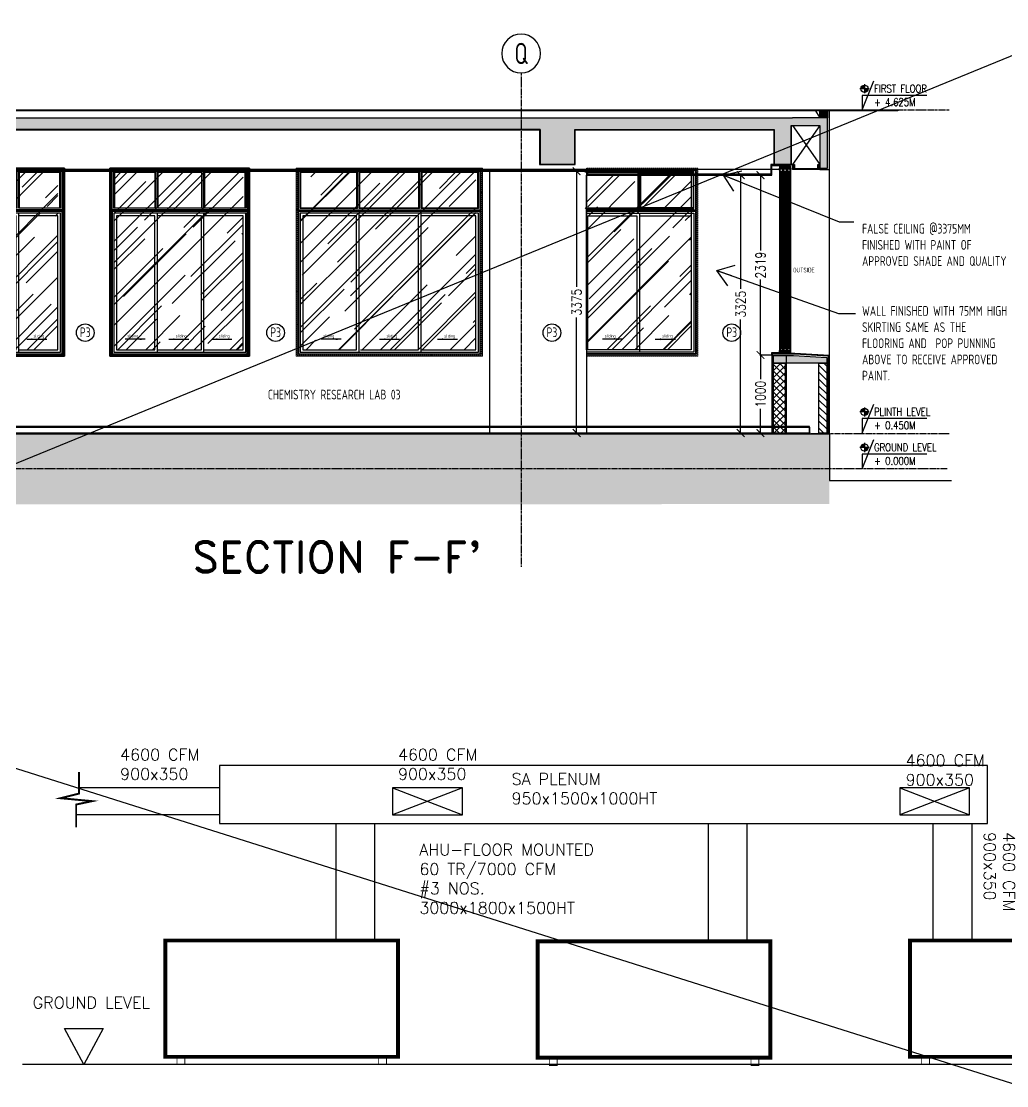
# Model space of a CAD drawing. Header units: millimetres. Extents: x -661525 to 498941, y 282148 to 1359693.
# Drawn here: x -226932 to -214228, y 964038 to 977760 of the extents above; entities that cross this region are included whole.
import ezdxf
from ezdxf.enums import TextEntityAlignment as Align

# ---------------------------------------------------------------- set-up
doc = ezdxf.new("R2010")
doc.units = ezdxf.units.MM
doc.header["$LTSCALE"] = 2.5
doc.header["$PDMODE"] = 35
doc.header["$PDSIZE"] = 15
for name, pattern in [('ACAD_ISO03W100', [30, 12, -18]), ('CENTER', [2, 1.25, -0.25, 0.25, -0.25]), ('HIDDEN', [0.375, 0.25, -0.125])]:
    doc.linetypes.add(name, pattern=pattern)
doc.layers.get('0').update_dxf_attribs({"linetype": 'CONTINUOUS'})
doc.layers.get('DEFPOINTS').update_dxf_attribs({"linetype": 'CONTINUOUS'})
for name, color, linetype in [('00', 5, 'CONTINUOUS'), ('A-ALU-SECTION', 11, 'CONTINUOUS'), ('A-ANNO-DIMS', 11, 'CONTINUOUS'), ('A-ANNO-GRID', 5, 'CENTER'), ('A-ANNO-LEVL', 7, 'CONTINUOUS'), ('A-ANNO-TEXT', 7, 'CONTINUOUS'), ('A-COLS', 7, 'CONTINUOUS'), ('A-COLS-PATT', 252, 'CONTINUOUS'), ('A-ELEV', 8, 'CONTINUOUS'), ('A-ELEV-MEDM', 34, 'CONTINUOUS'), ('A-ELEV-THIN', 8, 'CONTINUOUS'), ('A-ELEV-VERY-THIN', 5, 'CONTINUOUS'), ('A-FLOR-OPEN', 6, 'CONTINUOUS'), ('A-GLAZ', 5, 'CONTINUOUS'), ('A-SECT', 1, 'CONTINUOUS'), ('A-WALL', 8, 'CONTINUOUS'), ('A-WALL-JAMB', 11, 'CONTINUOUS'), ('A-WALL-PATT-200', 5, 'CONTINUOUS'), ('A-WALL-PLAS', 8, 'CONTINUOUS'), ('I-ANN0-TEXT-FLOR', 11, 'CONTINUOUS'), ('I-ANNO-NOTE', 11, 'CONTINUOUS'), ('I-GLAZ', 9, 'CONTINUOUS'), ('I-SECT', 3, 'CONTINUOUS'), ('I-SECT-MEDM', 4, 'CONTINUOUS'), ('NMD-SA DUCT', 4, 'CONTINUOUS'), ('vemcpl-ahu', 6, 'CONTINUOUS'), ('vemcpl-cable tray', 210, 'CONTINUOUS')]:
    doc.layers.add(name, color=color, linetype=linetype)
for name, color, linetype, lineweight in [('Above-Below-Void', 253, 'ACAD_ISO03W100', 13), ('Elevation Dark - Cill-Staircase', 4, 'CONTINUOUS', 30), ('Elevation Light - Plaster-Tile Drop', 8, 'CONTINUOUS', 18), ('Wall - Stone Hatch', 252, 'CONTINUOUS', 13)]:
    doc.layers.add(name, color=color, linetype=linetype, lineweight=lineweight)
doc.styles.add('COMPLEX', font='complex.shx', dxfattribs={"width": 0.8})
doc.styles.add('ISOCP', font='isocp.shx', dxfattribs={"width": 0.8})
doc.styles.add('ROMAND', font='ROMAND')
doc.styles.add('ROMANS', font='romans.shx', dxfattribs={"height": 125})
doc.styles.get("Standard").update_dxf_attribs({"font": 'txt.shx', "height": 1})
doc.dimstyles.new('D-outside 1-20', dxfattribs={"dimscale": 20, "dimtxt": 3.5, "dimasz": 1.25, "dimexe": 0.5, "dimexo": 0, "dimgap": 0.1, "dimtad": 0, "dimdec": 0, "dimdsep": 46, "dimtxsty": 'Standard', "dimcen": 3, "dimdle": 50, "dimclrd": 252, "dimclre": 252, "dimclrt": 256, "dimadec": 0, "dimazin": 0, "dimtfac": 1, "dimtdec": 0, "dimtmove": 2, "dimatfit": 2, "dimfxl": 1, "dimlwd": -1, "dimlwe": -1, "dimarcsym": 0})
doc.dimstyles.new('TICK100', dxfattribs={"dimtxt": 250, "dimasz": 200, "dimexe": 150, "dimexo": 10, "dimgap": 50, "dimtad": 0, "dimdec": 0, "dimrnd": 5, "dimzin": 1, "dimdsep": 46, "dimtxsty": 'COMPLEX', "dimblk1": 'ARCHTICK', "dimblk2": 'ARCHTICK', "dimsah": 1, "dimcen": 0.09375, "dimdle": 150, "dimclrd": 11, "dimclre": 11, "dimclrt": 7, "dimadec": 0, "dimazin": 0, "dimtfac": 1, "dimtdec": 0, "dimtofl": 0, "dimtmove": 0, "dimatfit": 3, "dimldrblk": 'OPEN90', "dimfxl": 1, "dimtolj": 1, "dimtzin": 1, "dimarcsym": 0})
doc.dimstyles.new('TICK50', dxfattribs={"dimtxt": 125, "dimasz": 100, "dimexe": 10, "dimexo": 0, "dimgap": 25, "dimtad": 0, "dimdec": 0, "dimzin": 1, "dimdsep": 46, "dimtxsty": 'COMPLEX', "dimblk1": 'ARCHTICK', "dimblk2": 'ARCHTICK', "dimsah": 1, "dimcen": 0.09375, "dimdle": 10, "dimclrd": 170, "dimclre": 11, "dimclrt": 170, "dimadec": 0, "dimazin": 0, "dimtfac": 1, "dimtdec": 0, "dimtofl": 0, "dimtmove": 0, "dimatfit": 3, "dimldrblk": 'ARCHTICK', "dimfxl": 1, "dimtolj": 1, "dimtzin": 1, "dimarcsym": 0})

# ---------------------------------------------------------------- blocks, each defined once
blk = doc.blocks.new('floor 1')
at = {"layer": 'Elevation Light - Plaster-Tile Drop'}
h = blk.add_hatch(dxfattribs=at)
h.set_pattern_fill('AR-SAND', color=256, style=0)
h.set_pattern_definition([(37.5, (3830731.42, 983927.553), (-1.60003, 48.94132), [0, -38.608, 0, -43.18, 0, -41.275]), (7.5, (3830731.42, 983927.553), (44.95233, 71.6825), [0, -20.828, 0, -34.798, 0, -13.335]), (327.5, (3830700.177, 983927.553), (79.09924, 0.14372), [0, -12.7, 0, -45.72, 0, -59.69]), (317.5, (3830700.18, 983927.55), (76.35565, 22.29293), [0, -6.35, 0, -29.972, 0, -34.29])])
h.paths.add_polyline_path([(3830756, 984018), (3830731, 984018), (3830731, 983928), (3830756, 983928)])
h.paths.add_polyline_path([(3841805, 983928), (3841805, 984018), (3830756, 984018), (3830756, 983928)])
at = {"layer": 'A-ELEV-VERY-THIN'}
for points in [[(3834343, 984113), (3831536, 984113), (3831536, 984103), (3842297, 984103)], [(3836219, 984113), (3831536, 984113)], [(3842299, 984103), (3842299, 984113), (3831536, 984113)], [(3831540, 984103), (3836219, 984103)], [(3836387, 984103), (3842297, 984103)]]:
    blk.add_lwpolyline(points, dxfattribs=at)
at = {"layer": 'A-SECT', "color": 11}
for points in [[(3830731, 984028), (3842304, 984028), (3842304, 984018), (3830731, 984018)], [(3830753, 984073), (3830743, 984073), (3830743, 984028), (3830753, 984028)], [(3842304, 984103), (3842294, 984103), (3842294, 984028), (3842304, 984028)]]:
    blk.add_lwpolyline(points, close=True, dxfattribs=at)
at = {"layer": 'A-WALL-PLAS'}
blk.add_lwpolyline([(3831536, 984113), (3831536, 984103)], dxfattribs=at)
blk = doc.blocks.new('COLNUM')
at = {"linetype": 'Continuous'}
blk.add_circle((0, 0), 500, dxfattribs=at)
at = {"color": 7, "linetype": 'Continuous', "style": 'ISOCP', "width": 0.8}
blk.add_attdef('X', text='', height=550, dxfattribs=at).set_placement((0, 0), align=Align.MIDDLE_CENTER)
blk = doc.blocks.new('L')
h = blk.add_hatch(color=0)
h.paths.add_polyline_path([(0.068, 0), (0, 0), (0, -0.068, 0.414214)])
h.paths.add_polyline_path([(0, 0.068, 0.414214), (-0.068, 0), (0, 0)])
at = {"color": 0}
for p, q in [((0.085, 0), (-0.085, 0)), ((0, 0.085), (0, -0.085))]:
    blk.add_line(p, q, dxfattribs=at)
blk.add_circle((0, 0), 0.0683, dxfattribs=at)
blk = doc.blocks.new('WATER LVL')
blk.add_lwpolyline([(837, 0), (-837, 0), (-837, -375), (-537, 375)])
at = {"layer": '00', "xscale": 1371.803835285835, "yscale": 1371.803835285835, "zscale": 1371.803835285835}
blk.add_blockref('L', (-774, 172), dxfattribs=at)
at = {"style": 'COMPLEX', "width": 0.8}
for p in [(-529, 75), (-529, -273)]:
    blk.add_attdef('WATER', p, '', height=200, dxfattribs=at)
blk = doc.blocks.new('W13-144-SECTION')
at = {"layer": 'Wall - Stone Hatch'}
h = blk.add_hatch(dxfattribs=at)
h.set_pattern_fill('ANSI36', color=256, scale=0.8, angle=270, style=0)
h.set_pattern_definition([(315, (339769.6994, 1020410.4174), (4.9391409, -1.3470384), [6.35, -1.27, 0, -1.27])])
h.paths.add_polyline_path([(347636, 1023305), (347492, 1023305), (347492, 1023330), (347636, 1023330)])
h.paths.add_polyline_path([(347633, 1023308), (347495, 1023308), (347495, 1023327), (347633, 1023327)], flags=16)
h = blk.add_hatch(dxfattribs=at)
h.set_pattern_fill('ANSI36', color=256, scale=0.8, angle=-90, style=0)
h.set_pattern_definition([(225, (347635.5302, 1024265.2113), (-4.9391409, -1.3470384), [6.35, -1.27, 0, -1.27])])
h.paths.add_polyline_path([(347633, 1020927), (347495, 1020927), (347495, 1020908), (347633, 1020908)], flags=16)
h.paths.add_polyline_path([(347636, 1020930), (347492, 1020930), (347492, 1020905), (347636, 1020905)])
at = {"layer": 'A-ALU-SECTION'}
for points in [[(347502, 1023246), (347502, 1023248), (347499, 1023248), (347499, 1023258), (347532, 1023258), (347532, 1023248), (347529, 1023248), (347529, 1023246), (347534, 1023246), (347534, 1023296), (347498, 1023296), (347498, 1023246), (347502, 1023246)], [(347532, 1023259), (347532, 1023295), (347499, 1023295), (347499, 1023259), (347532, 1023259)], [(347550, 1023246), (347550, 1023248), (347547, 1023248), (347547, 1023258), (347580, 1023258), (347580, 1023248), (347577, 1023248), (347577, 1023246), (347582, 1023246), (347582, 1023296), (347546, 1023296), (347546, 1023246), (347550, 1023246)], [(347580, 1023259), (347580, 1023295), (347547, 1023295), (347547, 1023259), (347580, 1023259)], [(347607, 1023246), (347607, 1023248), (347595, 1023248), (347595, 1023258), (347628, 1023258), (347628, 1023248), (347616, 1023248), (347616, 1023246), (347630, 1023246), (347630, 1023296), (347594, 1023296), (347594, 1023246), (347607, 1023246)], [(347628, 1023259), (347628, 1023295), (347595, 1023295), (347595, 1023259), (347628, 1023259)], [(347529, 1020988), (347529, 1020989), (347534, 1020989), (347534, 1020939), (347517, 1020939), (347517, 1020941), (347532, 1020941), (347532, 1020951), (347499, 1020951), (347499, 1020941), (347515, 1020941), (347515, 1020939), (347498, 1020939), (347498, 1020989), (347502, 1020989), (347502, 1020988), (347499, 1020988), (347499, 1020978), (347532, 1020978), (347532, 1020988), (347529, 1020988)], [(347532, 1020976), (347532, 1020952), (347499, 1020952), (347499, 1020976), (347532, 1020976)], [(347577, 1020988), (347577, 1020989), (347582, 1020989), (347582, 1020939), (347565, 1020939), (347565, 1020941), (347580, 1020941), (347580, 1020951), (347547, 1020951), (347547, 1020941), (347562, 1020941), (347562, 1020939), (347546, 1020939), (347546, 1020989), (347550, 1020989), (347550, 1020988), (347547, 1020988), (347547, 1020978), (347580, 1020978), (347580, 1020988), (347577, 1020988)], [(347580, 1020976), (347580, 1020952), (347547, 1020952), (347547, 1020976), (347580, 1020976)], [(347616, 1020988), (347616, 1020989), (347630, 1020989), (347630, 1020939), (347613, 1020939), (347613, 1020941), (347628, 1020941), (347628, 1020951), (347595, 1020951), (347595, 1020941), (347610, 1020941), (347610, 1020939), (347594, 1020939), (347594, 1020989), (347607, 1020989), (347607, 1020988), (347595, 1020988), (347595, 1020978), (347628, 1020978), (347628, 1020988), (347616, 1020988)], [(347628, 1020976), (347628, 1020952), (347595, 1020952), (347595, 1020976), (347628, 1020976)]]:
    blk.add_lwpolyline(points, dxfattribs=at)
blk.add_lwpolyline([(347615, 1020983), (347615, 1023252), (347609, 1023252), (347609, 1020983)], close=True, dxfattribs=at)
at = {"layer": 'A-ELEV-MEDM'}
for centre, start, end in [((347504, 1023250), 89.7072, 270.2919), ((347504, 1023247), 89.1225, 270.8766), ((347504, 1023244), 89.1225, 270.8766), ((347528, 1023250), 269.7072, 90.2919), ((347528, 1023247), 269.1225, 90.8766), ((347528, 1023244), 269.1225, 90.8766), ((347552, 1023250), 89.7072, 270.2919), ((347552, 1023247), 89.1225, 270.8766), ((347552, 1023244), 89.1225, 270.8766), ((347576, 1023250), 269.7072, 90.2919), ((347576, 1023247), 269.1225, 90.8766), ((347576, 1023244), 269.1225, 90.8766), ((347609, 1023250), 89.7072, 270.2919), ((347609, 1023247), 89.1225, 270.8766), ((347609, 1023244), 89.1225, 270.8766), ((347615, 1023250), 269.7072, 90.2919), ((347615, 1023247), 269.1225, 90.8766), ((347615, 1023244), 269.1225, 90.8766), ((347504, 1020991), 89.1234, 270.8775), ((347504, 1020989), 89.1234, 270.8775), ((347504, 1020986), 89.7081, 270.2928), ((347528, 1020991), 269.1234, 90.8775), ((347528, 1020989), 269.1234, 90.8775), ((347528, 1020986), 269.7081, 90.2928), ((347552, 1020991), 89.1234, 270.8775), ((347552, 1020989), 89.1234, 270.8775), ((347552, 1020986), 89.7081, 270.2928), ((347576, 1020991), 269.1234, 90.8775), ((347576, 1020989), 269.1234, 90.8775), ((347575, 1020986), 269.7081, 90.2928), ((347609, 1020991), 89.1225, 270.8766), ((347609, 1020989), 89.1225, 270.8766), ((347609, 1020986), 89.7072, 270.2919), ((347615, 1020991), 269.1234, 90.8775), ((347615, 1020989), 269.1234, 90.8775), ((347615, 1020986), 269.7081, 90.2928)]:
    blk.add_arc(centre, 1.34, start, end, dxfattribs=at)
at = {"layer": 'A-ELEV-THIN'}
for p, q in [((347492, 1023279), (347492, 1020956)), ((347495, 1023308), (347633, 1023327)), ((347495, 1023327), (347633, 1023308)), ((347498, 1023279), (347498, 1020956)), ((347534, 1023279), (347534, 1020956)), ((347546, 1023279), (347546, 1020956)), ((347582, 1023279), (347582, 1020956)), ((347594, 1023279), (347594, 1020956)), ((347630, 1023279), (347630, 1020989)), ((347636, 1023279), (347636, 1020956)), ((347495, 1020927), (347633, 1020908)), ((347495, 1020908), (347633, 1020927))]:
    blk.add_line(p, q, dxfattribs=at)
at = {"layer": 'A-GLAZ'}
for points in [[(347504, 1020983), (347504, 1023252), (347510, 1023252), (347510, 1020983)], [(347528, 1020983), (347528, 1023252), (347522, 1023252), (347522, 1020983)], [(347552, 1020983), (347552, 1023252), (347558, 1023252), (347558, 1020983)], [(347576, 1020983), (347576, 1023252), (347570, 1023252), (347570, 1020983)]]:
    blk.add_lwpolyline(points, close=True, dxfattribs=at)
at = {"layer": 'A-WALL-JAMB'}
for points in [[(347636, 1023305), (347492, 1023305), (347492, 1023330), (347636, 1023330), (347636, 1023305)], [(347636, 1020930), (347492, 1020930), (347492, 1020905), (347636, 1020905), (347636, 1020930)]]:
    blk.add_lwpolyline(points, dxfattribs=at)
for points in [[(347633, 1023308), (347495, 1023308), (347495, 1023327), (347633, 1023327)], [(347633, 1020927), (347495, 1020927), (347495, 1020908), (347633, 1020908)]]:
    blk.add_lwpolyline(points, close=True, dxfattribs=at)
at = {"layer": 'I-SECT'}
for points in [[(347589, 1023300), (347634, 1023300), (347634, 1023289), (347630, 1023289), (347630, 1023285), (347632, 1023285), (347632, 1023287), (347634, 1023287), (347634, 1023281), (347632, 1023281), (347632, 1023283), (347630, 1023283), (347630, 1023279), (347636, 1023279), (347636, 1023305), (347634, 1023305), (347634, 1023302), (347589, 1023302), (347589, 1023305), (347587, 1023305), (347587, 1023302), (347541, 1023302), (347541, 1023305), (347539, 1023305), (347539, 1023302), (347494, 1023302), (347494, 1023305), (347492, 1023305), (347492, 1023279), (347498, 1023279), (347498, 1023283), (347496, 1023283), (347496, 1023281), (347494, 1023281), (347494, 1023287), (347496, 1023287), (347496, 1023285), (347498, 1023285), (347498, 1023289), (347494, 1023289), (347494, 1023300), (347539, 1023300), (347539, 1023289), (347534, 1023289), (347534, 1023285), (347536, 1023285), (347536, 1023287), (347539, 1023287), (347539, 1023281), (347536, 1023281), (347536, 1023283), (347534, 1023283), (347534, 1023279), (347546, 1023279), (347546, 1023283), (347544, 1023283), (347544, 1023281), (347541, 1023281), (347541, 1023287), (347544, 1023287), (347544, 1023285), (347546, 1023285), (347546, 1023289), (347541, 1023289), (347541, 1023300), (347587, 1023300), (347587, 1023289), (347582, 1023289), (347582, 1023285), (347584, 1023285), (347584, 1023287), (347587, 1023287), (347587, 1023281), (347584, 1023281), (347584, 1023283), (347582, 1023283), (347582, 1023279), (347594, 1023279), (347594, 1023283), (347592, 1023283), (347592, 1023281), (347589, 1023281), (347589, 1023287), (347592, 1023287), (347592, 1023285), (347594, 1023285), (347594, 1023289), (347589, 1023289), (347589, 1023300)], [(347612, 1020946), (347612, 1020935), (347634, 1020935), (347634, 1020946), (347630, 1020946), (347630, 1020950), (347632, 1020950), (347632, 1020948), (347634, 1020948), (347634, 1020954), (347632, 1020954), (347632, 1020952), (347630, 1020952), (347630, 1020956), (347636, 1020956), (347636, 1020930), (347634, 1020930), (347634, 1020933), (347589, 1020933), (347589, 1020930), (347587, 1020930), (347587, 1020933), (347541, 1020933), (347541, 1020930), (347539, 1020930), (347539, 1020933), (347494, 1020933), (347494, 1020930), (347492, 1020930), (347492, 1020956), (347498, 1020956), (347498, 1020952), (347496, 1020952), (347496, 1020954), (347494, 1020954), (347494, 1020948), (347496, 1020948), (347496, 1020950), (347498, 1020950), (347498, 1020946), (347494, 1020946), (347494, 1020935), (347515, 1020935), (347515, 1020946)], [(347517, 1020946), (347517, 1020935), (347539, 1020935), (347539, 1020946), (347534, 1020946), (347534, 1020950), (347536, 1020950), (347536, 1020948), (347539, 1020948), (347539, 1020954), (347536, 1020954), (347536, 1020952), (347534, 1020952), (347534, 1020956), (347546, 1020956), (347546, 1020952), (347544, 1020952), (347544, 1020954), (347541, 1020954), (347541, 1020948), (347544, 1020948), (347544, 1020950), (347546, 1020950), (347546, 1020946), (347541, 1020946), (347541, 1020935), (347563, 1020935), (347563, 1020946)], [(347565, 1020946), (347565, 1020935), (347587, 1020935), (347587, 1020946), (347582, 1020946), (347582, 1020950), (347584, 1020950), (347584, 1020948), (347587, 1020948), (347587, 1020954), (347584, 1020954), (347584, 1020952), (347582, 1020952), (347582, 1020956), (347594, 1020956), (347594, 1020952), (347592, 1020952), (347592, 1020954), (347589, 1020954), (347589, 1020948), (347592, 1020948), (347592, 1020950), (347594, 1020950), (347594, 1020946), (347589, 1020946), (347589, 1020935)], [(347589, 1020935), (347610, 1020935), (347610, 1020946)]]:
    blk.add_lwpolyline(points, dxfattribs=at)
for centre in [(347516, 1020948), (347564, 1020948), (347611, 1020948)]:
    blk.add_arc(centre, 1.61, 308.4693, 231.5307, dxfattribs=at)
blk = doc.blocks.new('win 14')
at = {"layer": 'A-COLS-PATT'}
h = blk.add_hatch(color=256, dxfattribs=at)
h.dxf.hatch_style = 1
h.paths.add_polyline_path([(289, 900), (289, 1000), (544, 1000), (973, 975), (973, 900)])
at = {"layer": 'A-WALL-PATT-200'}
h = blk.add_hatch(dxfattribs=at)
h.set_pattern_fill('ANSI37', color=256, scale=20, style=0)
h.set_pattern_definition([(135, (3515629.2, -541042.06), (44.9012806, 44.9012806), []), (45, (3515629.2, -541042.06), (44.9012806, -44.9012806), [])])
h.paths.add_polyline_path([(289, 430), (289, 390)], flags=17)
h.paths.add_polyline_path([(289, 772), (289, 792)], flags=17)
h.paths.add_polyline_path([(289, 829), (289, 769), (289, 732), (289, 479), (289, 367), (289, 0), (439, 0), (439, 900), (289, 900)])
h = blk.add_hatch(dxfattribs=at)
h.set_pattern_fill('ANSI31,_O', color=256, scale=20)
h.set_pattern_definition([(135, (3515212.836, -541042.06), (44.9012806, 44.9012806), [])])
h.paths.add_polyline_path([(973, 900), (873, 900), (873, 0), (973, 0)])
at = {"layer": 'Wall - Stone Hatch'}
h = blk.add_hatch(dxfattribs=at)
h.set_pattern_fill('ANSI36', color=256, style=0)
h.set_pattern_definition([(45, (-294914.4573, -995457.8726), (1.683798023, 6.173926083), [7.9375, -1.5875, 0, -1.5875])])
h.paths.add_polyline_path([(264, 1036), (364, 1036), (364, 1018), (264, 1018)])
at = {"layer": 'A-COLS'}
blk.add_lwpolyline([(289, 900), (289, 1000), (544, 1000), (973, 975), (973, 900), (289, 900)], dxfattribs=at)
at = {"layer": 'A-WALL'}
for points in [[(289, 359), (289, 900), (439, 900), (439, 0), (289, 0)], [(873, 900), (973, 900), (973, 0), (873, 0), (873, 900)], [(289, 0), (289, 367)]]:
    blk.add_lwpolyline(points, dxfattribs=at)
at = {"layer": 'A-WALL-PLAS'}
for p, q in [((274, 1006), (264, 1006)), ((264, 1006), (264, 0)), ((274, 1006), (274, 1018))]:
    blk.add_line(p, q, dxfattribs=at)
blk.add_lwpolyline([(279, -10), (279, 1000), (449, 1000), (449, -10)], close=True, dxfattribs=at)
for points in [[(433, 1020), (561, 1020), (993, 994), (993, 0)], [(443, 1020), (443, 1030), (561, 1030), (1003, 1003), (1003, 0)]]:
    blk.add_lwpolyline(points, dxfattribs=at)
at = {"layer": 'Elevation Dark - Cill-Staircase'}
blk.add_lwpolyline([(264, 1036), (364, 1036), (364, 1018), (264, 1018)], close=True, dxfattribs=at)
at = {"layer": 'A-ELEV-THIN', "xscale": -1}
blk.add_blockref('W13-144-SECTION', (348000, -1019889), dxfattribs=at)
at = {"layer": 'I-ANNO-NOTE', "color": 7, "ltscale": 0.5, "insert": (817, 2101), "char_height": 60, "width": 2621.22, "attachment_point": 6, "style": 'ISOCP'}
blk.add_mtext('OUTSIDE', dxfattribs=at)
blk = doc.blocks.new('_ARCHTICK')
at = {"color": 0, "linetype": 'ByBlock', "const_width": 0.15}
blk.add_lwpolyline([(-0.5, -0.5), (0.5, 0.5)], dxfattribs=at)
blk = doc.blocks.new('*D387')
at = {"layer": 'A-ANNO-DIMS', "lineweight": -2, "transparency": 16777216}
for p, q in [((-217257, 973458), (-217412, 973458)), ((-217402, 973468), (-217402, 973145)), ((-217402, 972442), (-217402, 972766)), ((-217257, 972452), (-217412, 972452))]:
    blk.add_line(p, q, dxfattribs=at)
at = {"layer": 'DEFPOINTS', "color": 0, "transparency": 16777216}
for p in [(-217257, 973458), (-217402, 972452), (-217257, 972452)]:
    blk.add_point(p, dxfattribs=at)
at = {"layer": 'A-ANNO-DIMS', "lineweight": -2, "transparency": 16777216, "xscale": 100, "yscale": 100, "zscale": 100}
for p, rotation in [((-217402, 973458), 89.9999998647016), ((-217402, 972452), 269.9999998647016)]:
    blk.add_blockref('_ARCHTICK', p, dxfattribs=dict(at, rotation=rotation))
at = {"layer": 'A-ANNO-DIMS', "transparency": 16777216, "insert": (-217402, 972955), "char_height": 125, "attachment_point": 5, "rotation": 90, "style": 'COMPLEX'}
blk.add_mtext('\\A1;1000', dxfattribs=at)
blk = doc.blocks.new('*D388')
at = {"layer": 'A-ANNO-DIMS', "lineweight": -2, "transparency": 16777216}
for p, q in [((-217402, 975787), (-217402, 974805)), ((-217257, 975777), (-217412, 975777)), ((-217402, 973448), (-217402, 974431)), ((-217257, 973458), (-217412, 973458))]:
    blk.add_line(p, q, dxfattribs=at)
at = {"layer": 'DEFPOINTS', "color": 0, "transparency": 16777216}
for p in [(-217402, 975777), (-217257, 975777), (-217257, 973458)]:
    blk.add_point(p, dxfattribs=at)
at = {"layer": 'A-ANNO-DIMS', "lineweight": -2, "transparency": 16777216, "xscale": 100, "yscale": 100, "zscale": 100}
for p, rotation in [((-217402, 975777), 90), ((-217402, 973458), 270)]:
    blk.add_blockref('_ARCHTICK', p, dxfattribs=dict(at, rotation=rotation))
at = {"layer": 'A-ANNO-DIMS', "transparency": 16777216, "insert": (-217402, 974618), "char_height": 125, "attachment_point": 5, "rotation": 90, "style": 'COMPLEX'}
blk.add_mtext('\\A1;2319', dxfattribs=at)
blk = doc.blocks.new('*D389')
at = {"layer": 'A-ANNO-DIMS', "lineweight": -2, "transparency": 16777216}
for p, q in [((-217658, 975787), (-217658, 974311)), ((-217257, 975777), (-217668, 975777)), ((-217658, 972442), (-217658, 973918)), ((-217257, 972452), (-217668, 972452))]:
    blk.add_line(p, q, dxfattribs=at)
at = {"layer": 'DEFPOINTS', "color": 0, "transparency": 16777216}
for p in [(-217257, 975777), (-217658, 972452), (-217257, 972452)]:
    blk.add_point(p, dxfattribs=at)
at = {"layer": 'A-ANNO-DIMS', "lineweight": -2, "transparency": 16777216, "xscale": 100, "yscale": 100, "zscale": 100}
for p, rotation in [((-217658, 975777), 89.99999986863583), ((-217658, 972452), 269.9999998686358)]:
    blk.add_blockref('_ARCHTICK', p, dxfattribs=dict(at, rotation=rotation))
at = {"layer": 'A-ANNO-DIMS', "transparency": 16777216, "insert": (-217658, 974115), "char_height": 125, "attachment_point": 5, "rotation": 90, "style": 'COMPLEX'}
blk.add_mtext('\\A1;3325', dxfattribs=at)
blk = doc.blocks.new('*D390')
at = {"layer": 'A-ANNO-DIMS', "lineweight": -2, "transparency": 16777216}
for p, q in [((-219818, 975827), (-219763, 975827)), ((-219773, 975837), (-219773, 974336)), ((-219773, 972442), (-219773, 973943)), ((-219818, 972452), (-219763, 972452))]:
    blk.add_line(p, q, dxfattribs=at)
at = {"layer": 'DEFPOINTS', "color": 0, "transparency": 16777216}
for p in [(-219818, 975827), (-219818, 972452), (-219773, 972452)]:
    blk.add_point(p, dxfattribs=at)
at = {"layer": 'A-ANNO-DIMS', "lineweight": -2, "transparency": 16777216, "xscale": 100, "yscale": 100, "zscale": 100}
for p, rotation in [((-219773, 975827), 89.99999986862936), ((-219773, 972452), 269.9999998686293)]:
    blk.add_blockref('_ARCHTICK', p, dxfattribs=dict(at, rotation=rotation))
at = {"layer": 'A-ANNO-DIMS', "transparency": 16777216, "insert": (-219773, 974140), "char_height": 125, "attachment_point": 5, "rotation": 90, "style": 'COMPLEX'}
blk.add_mtext('\\A1;3375', dxfattribs=at)
blk = doc.blocks.new('w16')
at = {"layer": 'I-GLAZ'}
h = blk.add_hatch(dxfattribs=at)
h.set_pattern_fill('AR-RROOF', color=251, scale=15, angle=45)
h.set_pattern_definition([(45, (98417.15, -36383.95), (323.2892, 862.1046), [5715, -762, 1905, -381]), (45, (98640.76, -35890.93), (-627.72, 88.9045), [1143, -125.73, 2286, -285.75]), (45, (98322.85, -36020.25), (1220.4168, 1581.4231), [3048, -533.4, 1524, -381])])
h.paths.add_polyline_path([(-1742, 2367), (-84, 2367), (-84, 84), (-1742, 84)])
at = {"layer": 'A-ELEV-THIN'}
for p, q in [((-1210, 1907), (-1210, 2374)), ((-1189, 1907), (-1189, 2374)), ((-610, 1907), (-610, 2374)), ((-589, 1907), (-589, 2374)), ((-1222, 84), (-1222, 1811)), ((-1189, 51), (-1189, 1844)), ((-622, 84), (-622, 1811)), ((-589, 51), (-589, 1844))]:
    blk.add_line(p, q, dxfattribs=at)
for points in [[(-1800, 2425), (0, 2425), (0, 0), (-1800, 0)], [(-1800, 0), (0, 0), (0, 2425), (-1800, 2425)], [(-1788, 12), (-12, 12), (-12, 2413), (-1788, 2413)], [(-1775, 25), (-25, 25), (-25, 2400), (-1775, 2400)], [(-30, 1886), (-1770, 1886), (-1770, 2395), (-30, 2395)], [(-1770, 1886), (-30, 1886), (-30, 1865), (-1770, 1865)], [(-1770, 30), (-30, 30), (-30, 1865), (-1770, 1865)], [(-1749, 51), (-51, 51), (-51, 1844), (-1749, 1844)]]:
    blk.add_lwpolyline(points, close=True, dxfattribs=at)
for points in [[(-1210, 1907), (-1749, 1907), (-1749, 2374), (-1210, 2374)], [(-1210, 1907), (-1218, 1914), (-1218, 2367), (-1210, 2374), (-1218, 2367), (-1742, 2367), (-1749, 2374), (-1742, 2367), (-1742, 1914), (-1749, 1907), (-1742, 1914), (-1218, 1914)], [(-1189, 2374), (-610, 2374)], [(-610, 1907), (-618, 1914), (-618, 2367), (-610, 2374), (-618, 2367), (-1182, 2367), (-1189, 2374), (-1182, 2367), (-1182, 1914), (-1189, 1907), (-1182, 1914), (-618, 1914)], [(-589, 2374), (-51, 2374), (-51, 1907), (-589, 1907)], [(-51, 1907), (-58, 1914), (-58, 2367), (-51, 2374), (-58, 2367), (-582, 2367), (-589, 2374), (-582, 2367), (-582, 1914), (-589, 1907), (-582, 1914), (-58, 1914)], [(-1222, 1811), (-1716, 1811), (-1716, 84), (-1222, 84)], [(-610, 1907), (-1189, 1907)], [(-622, 1811), (-1189, 1811)], [(-589, 84), (-84, 84), (-84, 1811), (-589, 1811)], [(-1189, 84), (-622, 84)]]:
    blk.add_lwpolyline(points, dxfattribs=at)
at = {"layer": 'I-ANNO-NOTE', "color": 7, "ltscale": 0.5, "char_height": 40, "width": 118.44, "style": 'ISOCP'}
for insert, attachment_point in [((-1436, 256), 6), ((-952, 256), 4), ((-397, 256), 4)]:
    blk.add_mtext('sliding', dxfattribs=dict(at, insert=insert, attachment_point=attachment_point))
at = {"layer": 'I-ANNO-NOTE'}
for points in [[(-1347, 219), (-1605, 219)], [(-1041, 219), (-783, 219)], [(-486, 219), (-228, 219)]]:
    blk.add_leader(points, dimstyle='D-outside 1-20', override={"dimasz": 3.58, "dimgap": 0.1, "dimtad": 0, "dimclrd": 256}, dxfattribs=at)
blk = doc.blocks.new('w14')
at = {"layer": 'I-GLAZ'}
h = blk.add_hatch(dxfattribs=at)
h.set_pattern_fill('AR-RROOF', color=251, scale=15, angle=45)
h.set_pattern_definition([(45, (95429.05, -36383.95), (323.2892, 862.1046), [5715, -762, 1905, -381]), (45, (95652.66, -35890.93), (-627.72, 88.9045), [1143, -125.73, 2286, -285.75]), (45, (95334.76, -36020.25), (1220.4168, 1581.4231), [3048, -533.4, 1524, -381])])
h.paths.add_polyline_path([(58, 2367), (2316, 2367), (2316, 84), (58, 84)])
at = {"layer": 'A-ELEV-THIN'}
for p, q in [((790, 1906), (790, 2374)), ((811, 1906), (811, 2374)), ((1590, 1906), (1590, 2374)), ((1611, 1906), (1611, 2374)), ((778, 84), (778, 1811)), ((811, 51), (811, 1844)), ((1578, 84), (1578, 1811)), ((1611, 51), (1611, 1844))]:
    blk.add_line(p, q, dxfattribs=at)
for points in [[(2370, 1885), (30, 1885), (30, 2395), (2370, 2395)], [(30, 1885), (2370, 1885), (2370, 1865), (30, 1865)], [(30, 30), (2370, 30), (2370, 1865), (30, 1865)], [(51, 51), (2349, 51), (2349, 1844), (51, 1844)]]:
    blk.add_lwpolyline(points, close=True, dxfattribs=at)
for points in [[(790, 1906), (51, 1906), (51, 2374), (790, 2374)], [(790, 1906), (782, 1914), (782, 2367), (790, 2374), (782, 2367), (58, 2367), (51, 2374), (58, 2367), (58, 1914), (51, 1906), (58, 1914), (782, 1914)], [(811, 2374), (1590, 2374)], [(1590, 1906), (1582, 1914), (1582, 2367), (1590, 2374), (1582, 2367), (818, 2367), (811, 2374), (818, 2367), (818, 1914), (811, 1906), (818, 1914), (1582, 1914)], [(1611, 2374), (2349, 2374), (2349, 1906), (1611, 1906)], [(2349, 1906), (2342, 1914), (2342, 2367), (2349, 2374), (2342, 2367), (1618, 2367), (1611, 2374), (1618, 2367), (1618, 1914), (1611, 1906), (1618, 1914), (2342, 1914)], [(778, 1811), (84, 1811), (84, 84), (778, 84)], [(1590, 1906), (811, 1906)], [(1578, 1811), (811, 1811)], [(1611, 84), (2316, 84), (2316, 1811), (1611, 1811)], [(828, 84), (1578, 84)]]:
    blk.add_lwpolyline(points, dxfattribs=at)
at = {"layer": 'Above-Below-Void', "linetype": 'HIDDEN', "ltscale": 0.5}
for points in [[(0, 2425), (2400, 2425), (2400, 0), (0, 0)], [(0, 0), (2400, 0), (2400, 2425), (0, 2425)], [(12, 12), (2388, 12), (2388, 2413), (12, 2413)], [(25, 25), (2375, 25), (2375, 2400), (25, 2400)]]:
    blk.add_lwpolyline(points, close=True, dxfattribs=at)
at = {"layer": 'I-ANNO-NOTE', "color": 7, "ltscale": 0.5, "char_height": 40, "width": 118.44, "style": 'ISOCP'}
for insert, attachment_point in [((491, 256), 6), ((1165, 256), 4), ((1909, 256), 4)]:
    blk.add_mtext('sliding', dxfattribs=dict(at, insert=insert, attachment_point=attachment_point))
at = {"layer": 'I-ANNO-NOTE'}
for points in [[(580, 219), (322, 219)], [(1076, 219), (1334, 219)], [(1820, 219), (2078, 219)]]:
    blk.add_leader(points, dimstyle='D-outside 1-20', override={"dimasz": 3.58, "dimgap": 0.1, "dimtad": 0, "dimclrd": 256}, dxfattribs=at)

msp = doc.modelspace()

# ---------------------------------------------------------------- hatches: boundary and pattern name
at = {"layer": 'A-COLS-PATT'}
h = msp.add_hatch(color=256, dxfattribs=at)
h.dxf.hatch_style = 1
h.paths.add_polyline_path([(-216638.8, 976617.4), (-216538.8, 976617.4), (-216538.8, 976517.4), (-216638.8, 976517.4)])
h = msp.add_hatch(color=256, dxfattribs=at)
h.dxf.hatch_style = 1
h.paths.add_polyline_path([(-217006.5, 976517.4), (-217755.3, 976517.4), (-228788.1, 976517.4), (-228788.1, 975867.4), (-228338.1, 975867.4), (-228338.1, 976367.4), (-220244.3, 976367.4), (-220244.3, 975917.4), (-219794.3, 975917.4), (-219794.3, 976367.4), (-217227.9, 976367.4), (-217227.9, 975917.4), (-217006, 975917.4)])
h = msp.add_hatch(color=256, dxfattribs=at)
h.dxf.hatch_style = 1
h.paths.add_polyline_path([(-217006, 976517.4), (-216538.8, 976517.4), (-216538.8, 975867.4), (-216638.8, 975867.4), (-216638.8, 976417.4), (-217006, 976417.4)])
msp.add_hatch(color=256, dxfattribs=at).paths.add_polyline_path([(-216514.7, 971536.1), (-216514.7, 972448.6), (-229268.1, 972442.4), (-229268.1, 972142.4), (-231671.2, 972142.4), (-231671.2, 971529.9)])
at = {"layer": 'I-GLAZ'}
h = msp.add_hatch(dxfattribs=at)
h.set_pattern_fill('AR-RROOF', color=251, scale=15, angle=45)
h.set_pattern_definition([(45, (-127959, 937058.4), (323.2892, 862.1046), [5715, -762, 1905, -381]), (45, (-127735.4, 937551.4), (-627.72, 88.9045), [1143, -125.73, 2286, -285.75]), (45, (-128053.28, 937422.08), (1220.4168, 1581.4231), [3048, -533.4, 1524, -381])])
h.paths.add_polyline_path([(-219646.3, 975777.3), (-218296, 975777.3), (-218296, 973526.4), (-219646.3, 973526.4)])

# ---------------------------------------------------------------- linework, layer by layer
at = {"layer": 'A-ANNO-DIMS'}
for p, q in [((-227463.1, 975839.3), (-219634.3, 975839.3)), ((-217157.2, 975912.4), (-217269, 975912.4)), ((-217257.1, 975899.1), (-217157.2, 975899.1)), ((-217157.2, 975899.1), (-217157.2, 975912.4))]:
    msp.add_line(p, q, dxfattribs=at)
for points in [[(-228338.3, 975777.3), (-227451.1, 975777.3), (-227451.1, 975827.3), (-219646.3, 975827.3), (-219646.3, 975777.3), (-217257.1, 975777.3), (-217257.1, 975899.1)], [(-217269, 975912.4), (-217269, 975789.3), (-219634.3, 975789.3)]]:
    msp.add_lwpolyline(points, dxfattribs=at)
at = {"layer": 'A-ANNO-GRID', "ltscale": 10}
for p, q in [((-220488.1, 977095.3), (-220488.1, 970726.7)), ((-230050.7, 976617.4), (-214967.1, 976617.4)), ((-214993.7, 971992.4), (-232975.5, 971992.4))]:
    msp.add_line(p, q, dxfattribs=at)
msp.add_lwpolyline([(-231750.2, 972442.1), (-214967.1, 972445.9)], dxfattribs=at)
at = {"layer": 'A-COLS'}
msp.add_lwpolyline([(-216538.8, 976617.4), (-216538.8, 976517.4), (-216638.8, 976517.4), (-216638.8, 976617.4)], dxfattribs=at)
at = {"layer": 'A-ELEV', "color": 9}
for points in [[(-219654, 975809.3), (-219661, 975816.4)], [(-218972.5, 975816.4), (-218979.6, 975809.3)], [(-218951.5, 975816.4), (-218944.5, 975809.3)], [(-218270.1, 975809.3), (-218263, 975816.4)], [(-219654, 975355.9), (-219661, 975348.8)], [(-218270.1, 975355.9), (-218263, 975348.8)]]:
    msp.add_lwpolyline(points, dxfattribs=at)
at = {"layer": 'A-ELEV-THIN'}
for p, q in [((-228326.3, 975854.1), (-217157.2, 975854.1)), ((-220894.3, 975827.3), (-220894.3, 972452.4)), ((-219646.3, 975867.4), (-219646.3, 972452.4)), ((-219634.3, 975839.3), (-219634.3, 975789.3)), ((-218972.5, 975348.8), (-218972.5, 975816.4)), ((-218951.5, 975348.8), (-218951.5, 975816.4)), ((-216518.8, 975847.4), (-216518.8, 973456)), ((-218995, 975252.9), (-218995, 973526.4)), ((-218962, 975285.9), (-218962, 973493.4))]:
    msp.add_line(p, q, dxfattribs=at)
for points in [[(-219646.3, 975837.3), (-218242, 975837.3), (-218242, 973472.4), (-219646.3, 973472.4)], [(-219646.3, 975348.8), (-218263, 975348.8), (-218263, 975816.4), (-219646.3, 975816.4)], [(-219646.3, 975355.9), (-218979.6, 975355.9), (-218979.6, 975809.3), (-219646.3, 975809.3)], [(-219646.3, 975327.8), (-218242, 975327.8), (-218242, 975306.9), (-219646.3, 975306.9)], [(-219646.3, 975285.9), (-218263, 975285.9), (-218263, 973493.4), (-219646.3, 973493.4)], [(-218995, 973526.4), (-219628, 973526.4), (-219628, 975252.9), (-218995, 975252.9)], [(-218979.6, 975355.9), (-218972.5, 975348.8)], [(-218962, 975252.9), (-218296, 975252.9), (-218296, 973526.4), (-218962, 973526.4)], [(-218951.5, 975348.8), (-218944.5, 975355.9)]]:
    msp.add_lwpolyline(points, dxfattribs=at)
for points in [[(-218944.5, 975809.3), (-218270.1, 975809.3), (-218270.1, 975355.9), (-218944.5, 975355.9)], [(-219646.3, 975777.3), (-218296, 975777.3), (-218296, 973526.4), (-219646.3, 973526.4)]]:
    msp.add_lwpolyline(points, close=True, dxfattribs=at)
at = {"layer": 'A-FLOR-OPEN', "ltscale": 10}
for points in [[(-216703.8, 976617.4), (-216638.8, 976517.4)], [(-216638.8, 976417.4), (-216988.8, 975915)], [(-216988.8, 976417.4), (-216638.8, 975913.6)]]:
    msp.add_lwpolyline(points, dxfattribs=at)
at = {"layer": 'A-SECT'}
msp.add_line((-220244.3, 976367.4), (-220244.3, 975917.4), dxfattribs=at)
at = {"layer": 'A-SECT', "color": 11}
msp.add_lwpolyline([(-228338.1, 976617.4), (-215632.1, 976617.4), (-215632.1, 976607.4), (-228338.1, 976607.4)], close=True, dxfattribs=at)
at = {"layer": 'A-SECT'}
for points in [[(-220244.3, 976367.4), (-228338.1, 976367.4), (-228338.1, 975867.4), (-228788.1, 975867.4), (-228788.1, 976517.4), (-216988.8, 976517.4)], [(-220244.3, 975917.4), (-219794.3, 975917.4), (-219794.3, 976367.4), (-217227.9, 976367.4), (-217227.9, 975917.4), (-217006, 975917.4), (-217006, 976417.4), (-216638.8, 976417.4), (-216638.8, 975867.4), (-216538.8, 975867.4), (-216538.8, 976517.4), (-216988.8, 976517.4)], [(-231657.6, 972142.4), (-229268, 972142.4), (-229268, 972442.4), (-216514.7, 972442.4), (-216514.7, 971842.4), (-214940, 971842.4)]]:
    msp.add_lwpolyline(points, dxfattribs=at)
at = {"layer": 'A-SECT', "color": 4}
for points in [[(-216988.8, 975865), (-216988.8, 975915), (-216963.8, 975915), (-216963.8, 975865), (-216988.8, 975865)], [(-216638.8, 975863.4), (-216638.8, 975847.4), (-216988.8, 975849), (-216988.8, 975865), (-216638.8, 975863.4)], [(-216663.8, 975863.6), (-216663.8, 975913.6), (-216638.8, 975913.6), (-216638.8, 975863.6), (-216663.8, 975863.6)]]:
    msp.add_lwpolyline(points, dxfattribs=at)
at = {"layer": 'A-WALL-PLAS'}
for points in [[(-216518.8, 976617.4), (-216518.8, 975847.4), (-216638.8, 975847.4)], [(-228333.1, 975854.1), (-228326.3, 975854.1), (-228326.3, 976362.4), (-220249.3, 976362.4), (-220249.3, 975912.4), (-219789.3, 975912.4), (-219789.3, 976362.4), (-217232.4, 976362.4), (-217232.4, 975912.4), (-217001, 975912.4), (-217001, 976417.4)]]:
    msp.add_lwpolyline(points, dxfattribs=at)
at = {"layer": 'Above-Below-Void', "linetype": 'HIDDEN', "ltscale": 0.5}
for points in [[(-219646.3, 975867.4), (-218212, 975867.4), (-218212, 973442.4), (-219646.3, 973442.4)], [(-219646.3, 975867.4), (-218212, 975867.4), (-218212, 973442.4), (-219646.3, 973442.4)], [(-219646.3, 975855.4), (-218224, 975855.4), (-218224, 973454.4), (-219646.3, 973454.4)], [(-219646.3, 975842.4), (-218237, 975842.4), (-218237, 973467.4), (-219646.3, 973467.4)]]:
    msp.add_lwpolyline(points, dxfattribs=at)
at = {"layer": 'I-SECT-MEDM'}
for points in [[(-216988.8, 975915), (-216963.8, 975865)], [(-216963.8, 975915), (-216988.8, 975865)], [(-216663.8, 975913.6), (-216638.8, 975863.6)], [(-216638.8, 975913.6), (-216663.8, 975863.6)]]:
    msp.add_lwpolyline(points, dxfattribs=at)
at = {"layer": 'NMD-SA DUCT'}
for p, q in [((-224374.2, 967880), (-226187.3, 967880)), ((-222144.2, 967880), (-221244.2, 967530)), ((-221244.2, 967880), (-222144.2, 967530)), ((-215605.9, 967880), (-214705.9, 967530)), ((-214705.9, 967880), (-215605.9, 967530)), ((-224374.2, 967530), (-226224.4, 967530)), ((-222874.3, 965910), (-222874.3, 967418)), ((-222374.3, 965910), (-222374.3, 967418)), ((-218074.3, 965899.6), (-218074.3, 967418)), ((-217574.3, 965899.6), (-217574.3, 967418)), ((-215174.3, 965910), (-215174.3, 967418)), ((-214674.3, 965910), (-214674.3, 967418))]:
    msp.add_line(p, q, dxfattribs=at)
at = {"layer": 'NMD-SA DUCT', "const_width": 25}
msp.add_lwpolyline([(-226187.3, 968083), (-226187.3, 967804.3), (-226425.5, 967744.6), (-226017.8, 967706.7), (-226224.4, 967663.2), (-226224.4, 967369.9)], dxfattribs=at)
at = {"layer": 'NMD-SA DUCT'}
for points in [[(-224374.2, 967418), (-214474.3, 967418), (-214474.3, 968168), (-224374.2, 968168)], [(-222144.2, 967530), (-221244.2, 967530), (-221244.2, 967880), (-222144.2, 967880)], [(-215605.9, 967530), (-214705.9, 967530), (-214705.9, 967880), (-215605.9, 967880)]]:
    msp.add_lwpolyline(points, close=True, dxfattribs=at)
at = {"layer": 'vemcpl-ahu'}
for p, q in [((-257492.5, 977760.3), (-206368.5, 961609.7)), ((-213920.9, 977411.7), (-256214.4, 960099.3)), ((-226126, 964310), (-226375.7, 964774.8)), ((-226375.7, 964774.8), (-225876.4, 964774.8)), ((-225876.4, 964774.8), (-226126, 964310))]:
    msp.add_line(p, q, dxfattribs=at)
for points, const_width in [([(-225074.2, 965910), (-225074.2, 964410), (-222074.3, 964410), (-222074.3, 965910)], 50), ([(-220274.3, 965899.6), (-220274.3, 964399.6), (-217274.5, 964399.6), (-217274.5, 965899.6)], 50), ([(-215474.3, 965910), (-215474.3, 964410), (-212474.5, 964410), (-212474.5, 965910)], 50), ([(-224924.2, 964310), (-224824.2, 964310), (-224824.2, 964410), (-224924.2, 964410)], 12), ([(-222224.3, 964310), (-222324.3, 964310), (-222324.3, 964410), (-222224.3, 964410)], 12), ([(-220124.3, 964299.6), (-220024.3, 964299.6), (-220024.3, 964399.6), (-220124.3, 964399.6)], 12), ([(-217424.5, 964299.6), (-217524.5, 964299.6), (-217524.5, 964399.6), (-217424.5, 964399.6)], 12), ([(-215324.3, 964310), (-215224.3, 964310), (-215224.3, 964410), (-215324.3, 964410)], 12)]:
    msp.add_lwpolyline(points, close=True, dxfattribs=dict(at, const_width=const_width))
at = {"layer": 'vemcpl-cable tray'}
msp.add_line((-211755.9, 964310), (-226914.6, 964310), dxfattribs=at)

# ---------------------------------------------------------------- block references
at = {"layer": 'A-ANNO-DIMS'}
for name, p in [('w16', (-226376.1, 973442.3)), ('w16', (-223988, 973442.4)), ('w14', (-223388, 973442.3)), ('win 14', (-217521.9, 972452.4))]:
    msp.add_blockref(name, p, dxfattribs=at)
at = {"layer": 'A-ANNO-GRID'}
ref = msp.add_blockref('COLNUM', (-220488.1, 977345.3), dxfattribs=dict(at, xscale=-0.5, yscale=0.5, zscale=0.5, rotation=180))
ref.add_attrib('X', 'Q', dxfattribs={"layer": '0', "color": 7, "linetype": 'Continuous', "height": 275, "style": 'ISOCP', "width": 0.8}).set_placement((-220488.1, 977345.3), align=Align.MIDDLE_CENTER)
msp.add_blockref('floor 1', (-4059069.4, -11575.2), dxfattribs=at)
at = {"layer": 'A-ANNO-LEVL'}
ref = msp.add_blockref('WATER LVL', (-215674.4, 976804.8), dxfattribs=dict(at, xscale=0.4997623940465785, yscale=0.4997623940465785, zscale=0.4997623940465785))
ref.add_attrib('WATER', 'FIRST FLOOR', (-215938.8, 976842.2), dxfattribs={"layer": '0', "height": 99.952, "style": 'COMPLEX', "width": 0.8})
ref.add_attrib('WATER', '+ 4.625M', (-215938.8, 976668.1), dxfattribs={"layer": '0', "height": 99.95, "style": 'COMPLEX', "width": 0.8})
ref = msp.add_blockref('WATER LVL', (-215674.4, 972638.6), dxfattribs=dict(at, xscale=0.4997623940465785, yscale=0.4997623940465785, zscale=0.4997623940465785))
ref.add_attrib('WATER', 'PLINTH LEVEL', (-215938.8, 972676), dxfattribs={"layer": '0', "height": 99.952, "style": 'COMPLEX', "width": 0.8})
ref.add_attrib('WATER', '+ 0.450M', (-215938.8, 972502), dxfattribs={"layer": '0', "height": 99.95, "style": 'COMPLEX', "width": 0.8})
ref = msp.add_blockref('WATER LVL', (-215674.4, 972179.8), dxfattribs=dict(at, xscale=0.4997623940465785, yscale=0.4997623940465785, zscale=0.4997623940465785))
ref.add_attrib('WATER', 'GROUND LEVEL', (-215938.8, 972217.2), dxfattribs={"layer": '0', "height": 99.952, "style": 'COMPLEX', "width": 0.8})
ref.add_attrib('WATER', '+ 0.000M', (-215938.8, 972043.1), dxfattribs={"layer": '0', "height": 99.95, "style": 'COMPLEX', "width": 0.8})
at = {"layer": 'I-ANN0-TEXT-FLOR', "ltscale": 0.5}
ref = msp.add_blockref('COLNUM', (-226107.3, 973746.1), dxfattribs=dict(at, xscale=0.227272727417009, yscale=0.227272727417009, zscale=0.227272727417009, rotation=180))
ref.add_attrib('X', 'P3', dxfattribs={"layer": '0', "color": 7, "linetype": 'Continuous', "height": 125, "style": 'ISOCP', "width": 0.8}).set_placement((-226107.3, 973751.2), align=Align.MIDDLE_CENTER)
ref = msp.add_blockref('COLNUM', (-223652.7, 973746.1), dxfattribs=dict(at, xscale=0.227272727417009, yscale=0.227272727417009, zscale=0.227272727417009, rotation=180))
ref.add_attrib('X', 'P3', dxfattribs={"layer": '0', "color": 7, "linetype": 'Continuous', "height": 125, "style": 'ISOCP', "width": 0.8}).set_placement((-223652.7, 973751.2), align=Align.MIDDLE_CENTER)
ref = msp.add_blockref('COLNUM', (-220091.1, 973746.1), dxfattribs=dict(at, xscale=0.227272727417009, yscale=0.227272727417009, zscale=0.227272727417009, rotation=180))
ref.add_attrib('X', 'P3', dxfattribs={"layer": '0', "color": 7, "linetype": 'Continuous', "height": 125, "style": 'ISOCP', "width": 0.8}).set_placement((-220091.1, 973751.2), align=Align.MIDDLE_CENTER)
ref = msp.add_blockref('COLNUM', (-217773, 973746.1), dxfattribs=dict(at, xscale=0.227272727417009, yscale=0.227272727417009, zscale=0.227272727417009, rotation=180))
ref.add_attrib('X', 'P3', dxfattribs={"layer": '0', "color": 7, "linetype": 'Continuous', "height": 125, "style": 'ISOCP', "width": 0.8}).set_placement((-217773, 973751.2), align=Align.MIDDLE_CENTER)

# ---------------------------------------------------------------- texts
at = {"layer": 'A-ANNO-TEXT', "insert": (-224729.6, 971054.9), "char_height": 400, "width": 8828.59, "attachment_point": 1, "style": 'ROMAND'}
msp.add_mtext("SECTION F-F'", dxfattribs=at)
at = {"layer": 'I-ANNO-NOTE', "color": 7, "ltscale": 0.5, "style": 'ISOCP'}
for s, insert, char_height, width, attachment_point in [('FALSE CEILING @3375MM\\PFINISHED WITH PAINT OF APPROVED SHADE AND QUALITY', (-216092.6, 974877.9), 125, 1879.224, 4), ('{\\C0;WALL FINISHED WITH 75MM HIGH SKIRTING SAME AS THE FLOORING AND  POP PUNNING ABOVE TO RECEIVE APPROVED  PAINT.}', (-216092.6, 973609.3), 125, 1879.224, 4), ('sliding', (-219271.1, 973698.1), 40, 118.44, 6), ('sliding', (-218669.5, 973698.1), 40, 118.44, 4), ('CHEMISTRY RESEARCH LAB 03', (-223752.4, 972947.6), 125, 3527.545, 4)]:
    msp.add_mtext(s, dxfattribs=dict(at, insert=insert, char_height=char_height, width=width, attachment_point=attachment_point))
at = {"layer": 'NMD-SA DUCT', "char_height": 150, "width": 3657.796, "attachment_point": 1, "style": 'ROMANS'}
for s, insert in [('4600 CFM\\P900x350', (-225657.6, 968380.9)), ('4600 CFM\\P900x350', (-222074.7, 968380.9)), ('4600 CFM\\P900x350', (-215530.7, 968306.6)), ('SA PLENUM\\P950x1500x1000HT', (-220609.9, 968066.3))]:
    msp.add_mtext(s, dxfattribs=dict(at, insert=insert))
at = {"layer": 'NMD-SA DUCT', "insert": (-214121.8, 967306.8), "char_height": 150, "width": 3657.796, "attachment_point": 1, "rotation": 270, "style": 'ROMANS'}
msp.add_mtext('4600 CFM\\P900x350', dxfattribs=at)
at = {"layer": 'vemcpl-ahu', "char_height": 150, "width": 4618.742, "attachment_point": 1, "style": 'ROMANS'}
for s, insert in [('AHU-FLOOR MOUNTED\\P60 TR/7000 CFM\\P#3 NOS.\\P3000x1800x1500HT', (-221799.7, 967155.9)), ('GROUND LEVEL', (-226783.5, 965183.4))]:
    msp.add_mtext(s, dxfattribs=dict(at, insert=insert))

# ---------------------------------------------------------------- dimensions: what is measured, and where the dimension line sits
at = {"layer": 'A-ANNO-DIMS'}
for p1, p2, distance, picture, middle in [((-219817.8, 975827.3), (-219817.8, 972452.4), 45.3, '*D390', (-219772.5, 974139.8)), ((-217257.1, 975777.3), (-217257.1, 972452.4), -400.9, '*D389', (-217658, 974114.8)), ((-217257.4, 973458.4), (-217257.4, 975777.3), 144.6, '*D388', (-217402.1, 974617.8))]:
    dim = msp.add_aligned_dim(p1=p1, p2=p2, distance=distance, dimstyle='TICK50', override={"dimclrd": 256, "dimclre": 256, "dimclrt": 256, "dimtmove": 1}, dxfattribs=at)
    dim.commit()
    dim.dimension.update_dxf_attribs({"geometry": picture, "text_midpoint": middle})
dim = msp.add_aligned_dim(p1=(-217257.4, 973458.4), p2=(-217257.4, 972452.4), distance=-144.6, text='1000', dimstyle='TICK50', override={"dimclrd": 256, "dimclre": 256, "dimclrt": 256, "dimtmove": 1}, dxfattribs=at)
dim.commit()
dim.dimension.update_dxf_attribs({"geometry": '*D387', "text_midpoint": (-217402.1, 972955.4)})

# ---------------------------------------------------------------- leaders
for points in [[(-217879.3, 975777.3), (-216386.3, 975176.8), (-216200.3, 975176.8)], [(-217963.4, 974548.5), (-216397.2, 973993.4), (-216177.7, 973993.4)]]:
    msp.add_leader(points, dimstyle='TICK100', override={"dimtxt": 12.5, "dimgap": 3, "dimtad": 1, "dimclrd": 256}, dxfattribs=at)
at = {"layer": 'I-ANNO-NOTE'}
for points in [[(-219182.4, 973660.9), (-219440.6, 973660.9)], [(-218758.1, 973660.9), (-218499.9, 973660.9)]]:
    msp.add_leader(points, dimstyle='D-outside 1-20', override={"dimasz": 3.58, "dimgap": 0.1, "dimtad": 0, "dimclrd": 256}, dxfattribs=at)

doc.saveas('drawing.dxf')
